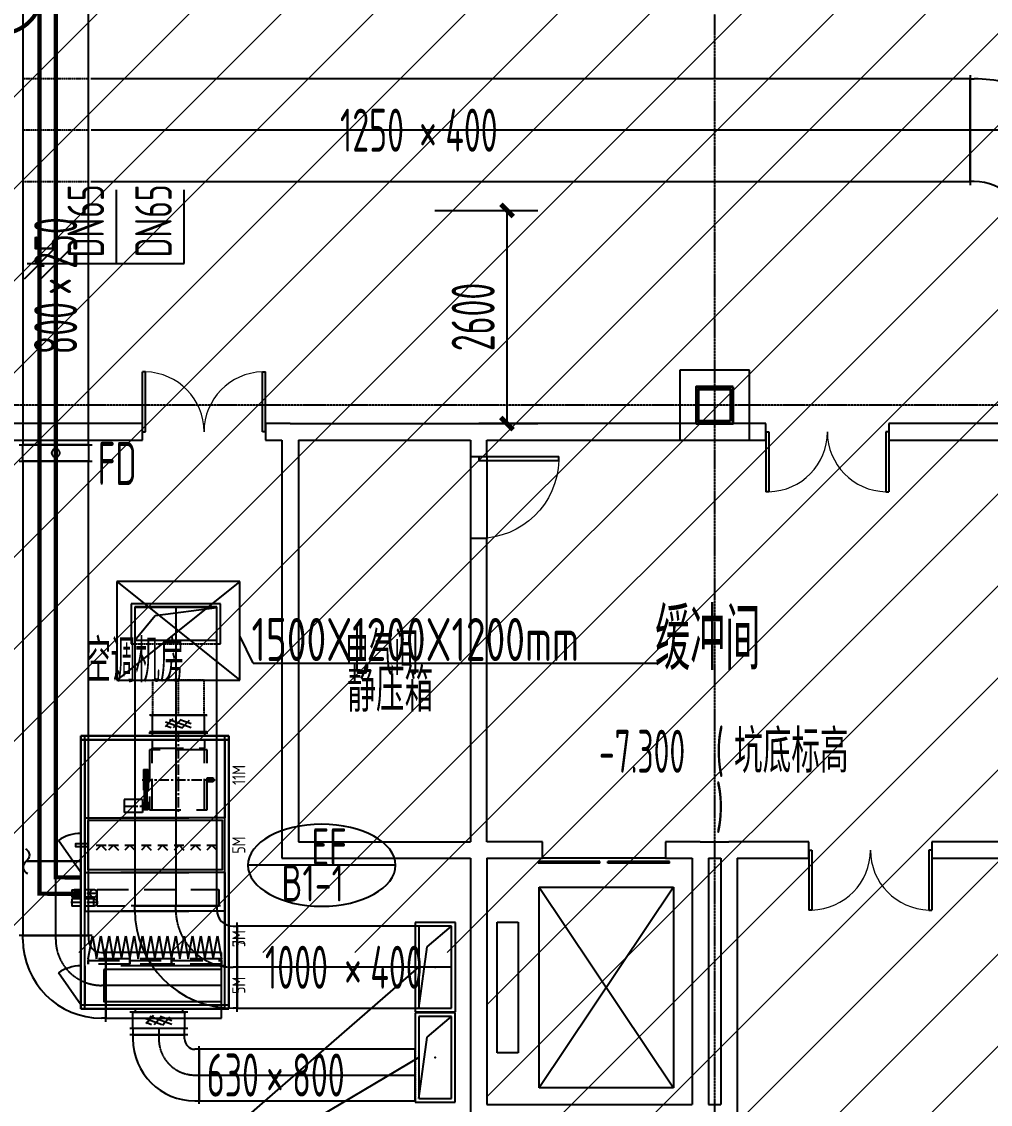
# Model space of a CAD drawing. Extents: x -20827274 to 1300756471, y -549375 to 3431892.
# Drawn here: x 26793 to 38604, y -225035 to -211834 of the extents above; entities that cross this region are included whole.
import ezdxf
from ezdxf.enums import TextEntityAlignment as Align

# ---------------------------------------------------------------- set-up
doc = ezdxf.new("R2010")
doc.units = 0
doc.header["$LTSCALE"] = 10
for name, pattern in [('CENTER', [2, 1.25, -0.25, 0.25, -0.25]), ('CENTER2', [1.125, 0.75, -0.125, 0.125, -0.125]), ('DASH', [0.35, 0.25, -0.1]), ('DASHED', [19.05, 12.7, -6.35]), ('暖附图底图$0$DASH', [0.35, 0.25, -0.1]), ('暖附图底图$0$DOTE', [2.42, 2, -0.2, 0.02, -0.2])]:
    doc.linetypes.add(name, pattern=pattern)
for name, color, linetype in [('1', 2, 'Continuous'), ('1-zs', 3, 'Continuous'), ('1-暖通标注', 4, 'Continuous'), ('1-标注暖通', 4, 'Continuous'), ('CENTER', 7, 'Continuous'), ('centre', 7, 'Continuous'), ('DUCT-回风中心线', 5, 'CENTER2'), ('DUCT-回风标注', 3, 'Continuous'), ('DUCT-回风法兰', 2, 'Continuous'), ('DUCT-回风管', 6, 'Continuous'), ('DUCT-回风管立管', 6, 'Continuous'), ('DUCT-回风管端线', 2, 'Continuous'), ('DUCT-回风阀门', 7, 'Continuous'), ('DUCT-排烟中心线', 5, 'CENTER2'), ('DUCT-排烟标注', 3, 'Continuous'), ('DUCT-排烟法兰', 4, 'Continuous'), ('DUCT-排烟管', 2, 'Continuous'), ('DUCT-排烟管端线', 4, 'Continuous'), ('DUCT-新风中心线', 5, 'CENTER2'), ('DUCT-新风标注', 3, 'Continuous'), ('DUCT-新风法兰', 2, 'Continuous'), ('DUCT-新风管', 3, 'Continuous'), ('DUCT-新风管端线', 2, 'Continuous'), ('DUCT-新风阀门', 7, 'Continuous'), ('DUCT-送风中心线', 5, 'CENTER2'), ('DUCT-送风标注', 3, 'Continuous'), ('DUCT-送风法兰', 2, 'Continuous'), ('DUCT-送风管', 4, 'Continuous'), ('DUCT-送风管立管', 4, 'Continuous'), ('DUCT-送风管端线', 2, 'Continuous'), ('DUCT-送风阀门', 7, 'Continuous'), ('H-DIM-空冷供水', 3, 'Continuous'), ('H-EQ-TH', 7, 'Continuous'), ('H-EQ-静压箱', 7, 'Continuous'), ('H-PIPE-空冷供水', 122, 'Continuous'), ('H-PIPE-空冷凝水', 150, 'CENTER2'), ('H-PIPE-空冷回水', 122, 'DASH'), ('H-TH_DIM', 3, 'Continuous'), ('H-暖通设备', 181, 'Continuous'), ('Hvac-Hide', 8, 'DASH'), ('Object', 7, 'Continuous'), ('暖附图底图$0$0-蓝', 8, 'Continuous'), ('暖附图底图$0$1-标注暖通', 8, 'Continuous'), ('暖附图底图$0$A-COLUMN', 8, 'Continuous'), ('暖附图底图$0$A-EVTR', 8, 'Continuous'), ('暖附图底图$0$A-ROOM_NAME', 8, 'Continuous'), ('暖附图底图$0$A-WALL', 8, 'Continuous'), ('暖附图底图$0$A-WINDOW', 8, 'Continuous'), ('暖附图底图$0$DOOR_FIRE', 8, 'Continuous'), ('暖附图底图$0$DOTE', 8, 'Continuous'), ('暖附图底图$0$PUB_TEXT', 8, 'Continuous'), ('暖附图底图$0$S-柱', 8, 'Continuous'), ('暖附图底图$0$S-柱-填充', 8, 'Continuous'), ('暖附图底图$0$WINDOW', 8, 'Continuous')]:
    doc.layers.add(name, color=color, linetype=linetype)
doc.layers.add('F-非人防区', color=105, linetype='Continuous', lineweight=15)
doc.styles.add('8B2_02', font='tssdeng.shx', dxfattribs={"width": 0.6, "bigfont": 'TSSDCHN.shx'})
doc.styles.add('8B2_02_T3', font='tssdeng.shx', dxfattribs={"width": 0.6, "bigfont": 'TSSDCHN.shx'})
doc.styles.add('_THVAC_PIPEDN', font='tssdeng.shx', dxfattribs={"width": 0.7, "height": 3.5, "bigfont": 'tssdchn.shx'})
doc.styles.get("Standard").update_dxf_attribs({"font": 'TSSDENG.shx', "width": 0.7, "bigfont": 'TSSDCHN.shx'})
doc.styles.add('暖附图底图$0$8B2_02', font='tssdeng.shx', dxfattribs={"width": 0.6, "bigfont": 'TSSDCHN.shx'})
doc.styles.add('暖附图底图$0$Standard', font='TSSDENG.shx', dxfattribs={"width": 0.7, "bigfont": 'TSSDCHN.shx'})
doc.dimstyles.new('_TCH_ARCH&&150', dxfattribs={"dimtxt": 525, "dimasz": 150, "dimexe": 375, "dimexo": 450, "dimgap": 150, "dimtad": 1, "dimdec": 0, "dimrnd": 50, "dimzin": 0, "dimdsep": 46, "dimtxsty": '8B2_02_T3', "dimblk": 'ARCHTICK', "dimcen": 0.09, "dimclrt": 7, "dimazin": 2, "dimtfac": 1, "dimtdec": 0, "dimtix": 1, "dimtmove": 2, "dimatfit": 3, "dimfxl": 0, "dimtolj": 1, "dimtzin": 0, "dimarcsym": 0})

# ---------------------------------------------------------------- blocks, each defined once
blk = doc.blocks.new('SFSG')
at = {"color": 0, "ltscale": 3}
for p, q in [((0, -6585), (389, -6313)), ((1615, -6585), (2004, -6313))]:
    blk.add_line(p, q, dxfattribs=at)
for p, q in [((-48, -6585), (-48, -8391)), ((3278, -6585), (-48, -6585)), ((-48, -6585), (3278, -6585)), ((-48, -8391), (-48, -6585)), ((0, -6585), (0, -8391)), ((0, -6585), (0, -8391)), ((3230, -6585), (3230, -8391)), ((3230, -8391), (3230, -6585)), ((3278, -8391), (3278, -6585)), ((3278, -6585), (3278, -8391)), ((-48, -6633), (3278, -6633)), ((-48, -6633), (3278, -6633)), ((-48, -8343), (3278, -8343)), ((-48, -8343), (3278, -8343)), ((-48, -8391), (3278, -8391)), ((3278, -8391), (-48, -8391))]:
    blk.add_line(p, q)
at = {"color": 0, "linetype": 'DASHED', "ltscale": 3}
for p, q in [((561, -6675), (841, -6726)), ((841, -7132), (561, -7183)), ((561, -7183), (841, -7234)), ((841, -7640), (561, -7691)), ((561, -7691), (841, -7742)), ((841, -8250), (561, -8301))]:
    blk.add_line(p, q, dxfattribs=at)
at = {"linetype": 'DASHED', "ltscale": 3}
for p, q in [((841, -6726), (561, -6777)), ((561, -6777), (841, -6828)), ((841, -6828), (561, -6878)), ((561, -6878), (841, -6929)), ((841, -6929), (561, -6980)), ((561, -6980), (841, -7031)), ((841, -7031), (561, -7082)), ((561, -7082), (841, -7132)), ((841, -7234), (561, -7285)), ((561, -7285), (841, -7336)), ((841, -7336), (561, -7386)), ((561, -7386), (841, -7437)), ((841, -7437), (561, -7488)), ((561, -7488), (841, -7539)), ((841, -7539), (561, -7590)), ((561, -7590), (841, -7640)), ((841, -7742), (561, -7793)), ((561, -7793), (841, -7844)), ((841, -7844), (561, -7894)), ((561, -7894), (841, -7945)), ((841, -7945), (561, -7996)), ((561, -7996), (841, -8047)), ((841, -8047), (561, -8098)), ((561, -8098), (841, -8149)), ((841, -8149), (561, -8199)), ((561, -8199), (841, -8250))]:
    blk.add_line(p, q, dxfattribs=at)
at = {"color": 0, "extrusion": (1.22461e-16, 0, -1)}
for p, q in [((1615, -6633), (1140, -6633)), ((1947, -6773), (1947, -6893)), ((1947, -6923), (1947, -7043)), ((1947, -7123), (1947, -7243)), ((1947, -7323), (1947, -7443)), ((1947, -7523), (1947, -7643)), ((1947, -7723), (1947, -7843)), ((1947, -7923), (1947, -8043)), ((1947, -8123), (1947, -8243))]:
    blk.add_line(p, q, dxfattribs=at)
at = {"linetype": 'DASHED', "ltscale": 3, "extrusion": (1.22461e-16, 0, -1)}
for p, q in [((1947, -6833), (1887, -6893)), ((1947, -6833), (1887, -6773)), ((1947, -6983), (1887, -7043)), ((1947, -6983), (1887, -6923)), ((1947, -7183), (1887, -7123)), ((1947, -7183), (1887, -7243)), ((1947, -7383), (1887, -7443)), ((1947, -7383), (1887, -7323)), ((1947, -7583), (1887, -7523)), ((1947, -7583), (1887, -7643)), ((1947, -7783), (1887, -7723)), ((1947, -7783), (1887, -7843)), ((1947, -7983), (1887, -7923)), ((1947, -7983), (1887, -8043)), ((1947, -8183), (1887, -8123)), ((1947, -8183), (1887, -8243))]:
    blk.add_line(p, q, dxfattribs=at)
at = {"color": 0, "extrusion": (1.22461e-16, 0, -1)}
for points in [[(-1926, -6560), (-1926, -6524), (-1968, -6524), (-1968, -6560)], [(-1968, -6560), (-1968, -6669), (-1926, -6669), (-1926, -6560)]]:
    blk.add_lwpolyline(points, dxfattribs=at)
blk.add_lwpolyline([(-2246, -6669), (-1649, -6669), (-1649, -8311), (-2246, -8311)], close=True, dxfattribs=at)
at = {"layer": 'CENTER', "color": 0, "linetype": 'CENTER', "ltscale": 10, "extrusion": (1.22461e-16, 0, -1)}
for p, q in [((1248, -6585), (1248, -6465)), ((1358, -6585), (1358, -6465)), ((1377, -6495), (1377, -6585)), ((1248, -6785), (1248, -6633)), ((1358, -6785), (1358, -6633))]:
    blk.add_line(p, q, dxfattribs=at)
at = {"layer": 'centre', "color": 0, "linetype": 'CENTER', "ltscale": 10, "extrusion": (1.22461e-16, 0, -1)}
for p, q in [((2424, -7105), (2424, -7416)), ((2743, -7335), (2743, -8223)), ((3330, -7774), (2340, -7774))]:
    blk.add_line(p, q, dxfattribs=at)
at = {"layer": 'Object', "color": 0, "ltscale": 3}
for p, q in [((0, -6585), (475, -6585)), ((1615, -6585), (2090, -6585)), ((475, -8391), (0, -8391)), ((2090, -8391), (1615, -8391))]:
    blk.add_line(p, q, dxfattribs=at)
at = {"layer": 'Object', "color": 0, "extrusion": (1.22461e-16, 0, -1)}
for p, q in [((1293, -6475), (1204, -6475)), ((1204, -6585), (1204, -6475)), ((1293, -6585), (1293, -6475)), ((1403, -6475), (1314, -6475)), ((1314, -6585), (1314, -6475)), ((2280, -6633), (1615, -6633)), ((1293, -6741), (1204, -6741)), ((1615, -8343), (1140, -8343)), ((1615, -8343), (2280, -8343))]:
    blk.add_line(p, q, dxfattribs=at)
at = {"layer": 'Object', "color": 0, "ltscale": 3, "extrusion": (1.22461e-16, 0, -1)}
for p, q in [((1401, -6525), (1353, -6525)), ((1403, -6475), (1403, -6585)), ((3230, -6633), (2280, -6633)), ((-88, -7206), (-88, -7866)), ((-48, -7246), (-88, -7246)), ((2472, -7406), (2376, -7406)), ((3318, -7455), (3278, -7455)), ((3318, -7415), (3318, -8133)), ((-48, -7826), (-88, -7826)), ((3318, -8093), (3278, -8093)), ((3230, -8343), (2280, -8343))]:
    blk.add_line(p, q, dxfattribs=at)
at = {"layer": 'Object', "color": 0}
for p, q in [((475, -6633), (0, -6633)), ((475, -6633), (1140, -6633)), ((475, -6633), (1140, -6633)), ((0, -8343), (475, -8343)), ((1140, -8343), (475, -8343)), ((1140, -8343), (475, -8343))]:
    blk.add_line(p, q, dxfattribs=at)
at = {"layer": 'Object', "color": 0, "linetype": 'DASHED', "ltscale": 10}
for p, q in [((0, -6633), (0, -8343)), ((475, -8343), (475, -6633)), ((475, -8343), (475, -6633)), ((475, -8343), (475, -6633)), ((1140, -6633), (1140, -8343)), ((1140, -6633), (1140, -8343))]:
    blk.add_line(p, q, dxfattribs=at)
at = {"layer": 'Object', "color": 7, "linetype": 'DASHED', "ltscale": 3}
for p, q in [((561, -6675), (541, -6675)), ((541, -6675), (541, -7183)), ((561, -7183), (561, -6675)), ((561, -7183), (541, -7183)), ((541, -7183), (541, -7691)), ((541, -7183), (561, -7183)), ((561, -7691), (561, -7183)), ((561, -7691), (541, -7691)), ((541, -7691), (541, -8301)), ((541, -7691), (561, -7691)), ((561, -8301), (561, -7691)), ((541, -8301), (561, -8301))]:
    blk.add_line(p, q, dxfattribs=at)
at = {"layer": 'Object', "color": 0, "linetype": 'DASHED', "ltscale": 10, "extrusion": (1.22461e-16, 0, -1)}
for p, q in [((1140, -8343), (1140, -6633)), ((1615, -8343), (1615, -6633)), ((1615, -6633), (1615, -8343)), ((2280, -8343), (2280, -6633)), ((2280, -6633), (2280, -8343)), ((3230, -6633), (3230, -8343))]:
    blk.add_line(p, q, dxfattribs=at)
at = {"layer": 'Object', "color": 0, "linetype": 'DASHED', "ltscale": 3, "extrusion": (1.22461e-16, 0, -1)}
for p, q in [((1204, -6741), (1204, -6633)), ((1293, -6741), (1293, -6633)), ((1314, -6741), (1314, -6633)), ((1403, -6741), (1403, -6633)), ((2344, -7338), (2344, -7115)), ((2504, -7115), (2344, -7115)), ((2504, -7338), (2504, -7115)), ((2504, -7338), (2344, -7338)), ((2376, -7406), (2376, -7350)), ((2472, -7350), (2376, -7350)), ((2871, -7357), (2376, -7357)), ((2376, -7370), (2871, -7370)), ((2871, -7382), (2376, -7382)), ((2472, -7350), (2472, -7406)), ((2616, -7406), (2616, -7350)), ((2871, -7350), (2616, -7350)), ((2871, -7350), (2871, -7406)), ((2376, -7395), (2871, -7395)), ((2376, -7455), (3130, -7455)), ((2871, -7406), (2616, -7406)), ((3130, -7455), (3130, -8093)), ((3230, -7455), (3130, -7455)), ((2376, -8093), (3130, -8093)), ((3230, -8093), (3130, -8093))]:
    blk.add_line(p, q, dxfattribs=at)
at = {"layer": 'Object', "color": 0, "ltscale": 3, "extrusion": (1.22461e-16, 0, -1)}
for points in [[(-1401, -6505), (-1353, -6505), (-1353, -6585), (-1401, -6585)], [(-432, -6866), (-42, -6866), (-42, -8301), (-432, -8301)]]:
    blk.add_lwpolyline(points, close=True, dxfattribs=at)
at = {"layer": 'Object', "color": 7, "linetype": 'DASHED', "ltscale": 3}
for points in [[(495, -6675), (541, -6675), (541, -7183), (495, -7183)], [(495, -6675), (541, -6675), (541, -6675), (495, -6675)], [(495, -6675), (541, -6675), (541, -6675), (495, -6675)], [(495, -6675), (541, -6675), (541, -6675), (495, -6675)], [(495, -7183), (541, -7183), (541, -7691), (495, -7691)], [(495, -7691), (541, -7691), (541, -8301), (495, -8301)]]:
    blk.add_lwpolyline(points, close=True, dxfattribs=at)
at = {"layer": 'Object', "color": 0, "linetype": 'DASHED', "ltscale": 3, "extrusion": (1.22461e-16, 0, -1)}
for points in [[(-1405, -8266), (-1202, -8266), (-1202, -6785), (-1405, -6785)], [(-3110, -7423), (-2376, -7423), (-2376, -8125), (-3110, -8125)], [(-2718, -8125), (-2769, -8125), (-2769, -8198), (-2718, -8198)]]:
    blk.add_lwpolyline(points, close=True, dxfattribs=at)
for points in [[(-2411, -7350), (-2411, -7338), (-2437, -7338), (-2437, -7350)], [(-2718, -7406), (-2718, -7423), (-2769, -7423), (-2769, -7406)]]:
    blk.add_lwpolyline(points, dxfattribs=at)
blk.add_circle((-1358, -6741), 44.5, dxfattribs=at)
at = {"layer": 'Object', "color": 5, "ltscale": 5}
for centre in [(0, -6585), (1615, -6585)]:
    blk.add_arc(centre, 475, 0, 35, dxfattribs=at)
at = {"layer": 'Object', "color": 0, "linetype": 'DASHED', "ltscale": 3, "extrusion": (1.22461e-16, 0, -1)}
blk.add_arc((-1248, -6741), 44.5, 180, 0, dxfattribs=at)
at = {"color": 1, "width": 0.8}
for p in [(237, -8591), (807, -8591), (807, -8591)]:
    blk.add_attdef('SEG_L', text='', height=160, dxfattribs=at).set_placement(p, align=Align.CENTER)
at = {"layer": 'Object', "color": 1, "extrusion": (1.22461e-16, 0, -1), "text_generation_flag": 2, "width": 0.8}
blk.add_attdef('SEG_L', text='', height=160, dxfattribs=at).set_placement((-1947, -8591), align=Align.CENTER)
at = {"layer": 'Object', "color": 1, "linetype": 'DASHED', "ltscale": 3, "extrusion": (1.22461e-16, 0, -1), "text_generation_flag": 2, "width": 0.8}
blk.add_attdef('SEG_L', text='', height=160, dxfattribs=at).set_placement((-2802, -8591), align=Align.CENTER)
blk = doc.blocks.new('暖附图底图$0$A$C10817FE3')
at = {"layer": '暖附图底图$0$0-蓝', "color": 9, "linetype": '暖附图底图$0$DASH', "ltscale": 3, "const_width": 50}
blk.add_lwpolyline([(-85682, -49468), (-81304, -49468, 0.414214), (-80804, -48968), (-80804, -46449, 0.414214), (-81304, -45949), (-85682, -45949, 0.414214), (-86182, -46449), (-86182, -48968, 0.414214)], format="xyb", close=True, dxfattribs=at)
blk = doc.blocks.new('暖附图底图$0$A$C7EFF042E')
at = {"layer": '暖附图底图$0$A-COLUMN', "color": 6}
for p, q in [((18675, -35825), (17825, -35825)), ((17825, -35825), (17825, -36675)), ((18675, -36675), (18675, -35825)), ((17825, -36675), (18675, -36675))]:
    blk.add_line(p, q, dxfattribs=at)
at = {"layer": '暖附图底图$0$S-柱', "color": 6, "lineweight": 35}
blk.add_lwpolyline([(18475, -36025), (18025, -36025), (18025, -36475), (18475, -36475)], close=True, dxfattribs=at)
blk.add_lwpolyline([(18475, -36025), (18025, -36025), (18025, -36475), (18475, -36475)], close=True, dxfattribs=at)
at = {"layer": '暖附图底图$0$S-柱-填充', "color": 6, "lineweight": 35}
blk.add_lwpolyline([(18445, -36445), (18055, -36445), (18055, -36055), (18445, -36055)], close=True, dxfattribs=at)
blk = doc.blocks.new('暖附图底图$0$$DorLib2D$00000001')
for p, q in [((0.45, 0.975), (0.5, 0.975)), ((0.45, 0), (0.45, 0.975)), ((0.5, 0), (0.5, 0.975)), ((0.5, 0), (0.45, 0))]:
    blk.add_line(p, q)
at = {"lineweight": 13}
blk.add_arc((0.475, 0), 0.975, 91.4693, 180, dxfattribs=at)
blk = doc.blocks.new('暖附图底图$0$$DORLIB2D$00000127')
at = {"color": 0}
for points in [[(-0.5333, 0.7949), (-0.5333, 0.6904)], [(-0.0333, 0.7949), (-0.5333, 0.7949)], [(-0.0333, 0.7949), (-0.0333, 0.6904)], [(0.5333, 0.7949), (0.0333, 0.7949)], [(0.0333, 0.7949), (0.0333, 0.6904)], [(0.5333, 0.7949), (0.5333, 0.6904)], [(-0.0333, 0.6904), (-0.5333, 0.6904)], [(0.5333, 0.6904), (0.0333, 0.6904)], [(0.5, 0.5), (-0.5, 0.5)]]:
    blk.add_lwpolyline(points, dxfattribs=at)
blk = doc.blocks.new('暖附图底图$0$$DorLib2D$00000002')
for p, q in [((-0.5, 0), (-0.5, 0.4875)), ((-0.475, 0.4875), (-0.5, 0.4875)), ((-0.475, 0), (-0.475, 0.4875)), ((0.475, 0), (0.475, 0.4875)), ((0.475, 0.4875), (0.5, 0.4875)), ((0.5, 0), (0.5, 0.4875)), ((-0.5, 0), (-0.475, 0)), ((0.5, 0), (0.475, 0))]:
    blk.add_line(p, q)
at = {"lineweight": 13}
for centre, start, end in [((-0.4875, 0), 0, 88.53072), ((0.4875, 0), 91.46928, 180)]:
    blk.add_arc(centre, 0.4875, start, end, dxfattribs=at)
blk = doc.blocks.new('暖附图底图$0$AFSFCS')
at = {"layer": '暖附图底图$0$A-EVTR'}
for p, q in [((33101.4, -222385.4), (34741.4, -222385.4)), ((33101.4, -224835.4), (33101.4, -222385.4)), ((33101.4, -222385.4), (34741.4, -224835.4)), ((34741.4, -222385.4), (33101.4, -224835.4)), ((34741.4, -222385.4), (34741.4, -224835.4)), ((32591.4, -222815.4), (32846.4, -222815.4)), ((32591.4, -224405.4), (32591.4, -222815.4)), ((32846.4, -222815.4), (32846.4, -224405.4)), ((32846.4, -224405.4), (32591.4, -224405.4)), ((34741.4, -224835.4), (33101.4, -224835.4))]:
    blk.add_line(p, q, dxfattribs=at)
at = {"layer": '暖附图底图$0$A-WALL'}
for p, q in [((28266.4, -216735.4), (26341.4, -216735.4)), ((28266.4, -216935.4), (28266.4, -216735.4)), ((30066.4, -216735.4), (29766.4, -216735.4)), ((29766.4, -216735.4), (29766.4, -216935.4)), ((30066.4, -216735.4), (32366.4, -216735.4)), ((35866.4, -216735.4), (32366.4, -216735.4)), ((35866.4, -216935.4), (35866.4, -216735.4)), ((38816.4, -216735.4), (37366.4, -216735.4)), ((37366.4, -216735.4), (37366.4, -216935.4)), ((26441.4, -216935.4), (28266.4, -216935.4)), ((29766.4, -216935.4), (29966.4, -216935.4)), ((29966.4, -216935.4), (29966.4, -222035.4)), ((30166.4, -216935.4), (30166.4, -221835.4)), ((30166.4, -216935.4), (32266.4, -216935.4)), ((32266.4, -216935.4), (32266.4, -217135.4)), ((32466.4, -217135.4), (32466.4, -216935.4)), ((32466.4, -216935.4), (35866.4, -216935.4)), ((37366.4, -216935.4), (38716.4, -216935.4)), ((32266.4, -217135.4), (32466.4, -217135.4)), ((32466.4, -218135.4), (32266.4, -218135.4)), ((32266.4, -218135.4), (32266.4, -221835.4)), ((32466.4, -221835.4), (32466.4, -218135.4)), ((30166.4, -221835.4), (32266.4, -221835.4)), ((33141.4, -221835.4), (32466.4, -221835.4)), ((33141.4, -222035.4), (33141.4, -221835.4)), ((35066.4, -221835.4), (34641.4, -221835.4)), ((34641.4, -221835.4), (34641.4, -222035.4)), ((35066.4, -221835.4), (35416.4, -221835.4)), ((36391.4, -221835.4), (35416.4, -221835.4)), ((36391.4, -222035.4), (36391.4, -221835.4)), ((38716.4, -221835.4), (37891.4, -221835.4)), ((37891.4, -221835.4), (37891.4, -222035.4)), ((29966.4, -222035.4), (32266.4, -222035.4)), ((32266.4, -222035.4), (32266.4, -225135.4)), ((32466.4, -222035.4), (32466.4, -225035.4)), ((32466.4, -222035.4), (33141.4, -222035.4)), ((34641.4, -222035.4), (34966.4, -222035.4)), ((34966.4, -222035.4), (34966.4, -225035.4)), ((35166.4, -222035.4), (35166.4, -225035.4)), ((35166.4, -222035.4), (35316.4, -222035.4)), ((35316.4, -222035.4), (35316.4, -225035.4)), ((35516.4, -222035.4), (35516.4, -225135.4)), ((35516.4, -222035.4), (36391.4, -222035.4)), ((37891.4, -222035.4), (38716.4, -222035.4)), ((32466.4, -225035.4), (34966.4, -225035.4)), ((35166.4, -225035.4), (35316.4, -225035.4))]:
    blk.add_line(p, q, dxfattribs=at)
at = {"layer": '暖附图底图$0$DOTE', "color": 16, "linetype": '暖附图底图$0$DOTE', "ltscale": 1.5}
for p, q in [((35241.4, -155629.3), (35241.4, -385768.2)), ((145070.3, -216510.4), (4332, -216510.4))]:
    blk.add_line(p, q, dxfattribs=at)
at = {"layer": '暖附图底图$0$WINDOW'}
for p, q in [((32266.4, -217135.4), (32266.4, -218135.4)), ((32466.4, -217135.4), (32466.4, -218135.4))]:
    blk.add_line(p, q, dxfattribs=at)
for name, p in [('暖附图底图$0$A$C10817FE3', (107841.4, -162510.4)), ('暖附图底图$0$A$C7EFF042E', (16991.4, -180260.4))]:
    blk.add_blockref(name, p)
at = {"layer": '暖附图底图$0$A-WINDOW', "zscale": 200}
for name, p, xscale, yscale in [('暖附图底图$0$$DORLIB2D$00000127', (33891.4, -221935.4), 1500, -200), ('暖附图底图$0$$DorLib2D$00000002', (37141.4, -221935.4), -1500, -1500)]:
    blk.add_blockref(name, p, dxfattribs=dict(at, xscale=xscale, yscale=yscale))
at = {"layer": '暖附图底图$0$DOOR_FIRE', "zscale": 200}
for p, xscale, yscale, rotation in [((29016.4, -216835.4), 1500, 1500, 359.9999999999901), ((36616.4, -216835.4), -1500, -1500, 359.9999999999891)]:
    blk.add_blockref('暖附图底图$0$$DorLib2D$00000002', p, dxfattribs=dict(at, xscale=xscale, yscale=yscale, rotation=rotation))
at = {"layer": '暖附图底图$0$WINDOW', "xscale": -1000, "yscale": 1000, "zscale": 200, "rotation": 270}
blk.add_blockref('暖附图底图$0$$DorLib2D$00000001', (32366.4, -217635.4), dxfattribs=at)
at = {"layer": '暖附图底图$0$A-ROOM_NAME', "style": '暖附图底图$0$8B2_02', "width": 0.6}
for s, height, p in [('缓冲间', 750, (34516.5, -219737.6)), ('电气间', 525, (30733.7, -219799.5)), ('空调机房', 525, (27579.1, -219890.5))]:
    blk.add_text(s, height=height, dxfattribs=at).set_placement(p)
at = {"layer": '暖附图底图$0$PUB_TEXT', "style": '暖附图底图$0$Standard'}
for s, width, p in [('(', 0.56, (35252.7, -220993)), ('坑底标高', 0.7, (35478.8, -220993)), ('-7.300', 0.56, (33831.6, -220993)), (')', 0.56, (35252.7, -221675.5))]:
    blk.add_text(s, height=525, dxfattribs=dict(at, width=width)).set_placement(p)
blk = doc.blocks.new('暖附图底图')
at = {"layer": '暖附图底图$0$1-标注暖通', "linetype": '暖附图底图$0$DASH'}
blk.add_blockref('暖附图底图$0$AFSFCS', (500000, 0), dxfattribs=at)
blk = doc.blocks.new('_ArchTick')
at = {"color": 0, "linetype": 'ByBlock', "const_width": 0.4}
blk.add_lwpolyline([(-0.5, -0.5), (0.5, 0.5)], dxfattribs=at)
blk = doc.blocks.new('*D1216')
at = {"layer": 'Defpoints', "color": 0, "transparency": 16777216}
for p in [(31380, -214135), (32711, -214135), (31380, -216735)]:
    blk.add_point(p, dxfattribs=at)
at = {"layer": 'H-TH_DIM', "color": 0, "lineweight": -2, "transparency": 16777216}
for p, q in [((31830, -214135), (33086, -214135)), ((32711, -216735), (32711, -214135)), ((31830, -216735), (33086, -216735))]:
    blk.add_line(p, q, dxfattribs=at)
at = {"layer": 'H-TH_DIM', "color": 0, "lineweight": -2, "transparency": 16777216, "xscale": 150, "yscale": 150, "zscale": 150}
for p, rotation in [((32711, -214135), 90), ((32711, -216735), 270)]:
    blk.add_blockref('_ArchTick', p, dxfattribs=dict(at, rotation=rotation))
at = {"layer": 'H-TH_DIM', "color": 7, "transparency": 16777216, "insert": (32298, -215435), "char_height": 525, "attachment_point": 5, "rotation": 90, "style": '8B2_02_T3'}
blk.add_mtext('\\A1;2600', dxfattribs=at)
blk = doc.blocks.new('$ThvacSys$00000040')
at = {"elevation": 0}
blk.add_lwpolyline([(6.9, -100.6, -0.575183), (0.2, 0, 0.604745), (-10.9, 100.6, 16.924828)], format="xyb", dxfattribs=at)

msp = doc.modelspace()

# ---------------------------------------------------------------- hatches: boundary and pattern name
at = {"layer": 'F-非人防区'}
h = msp.add_hatch(dxfattribs=at)
h.set_pattern_fill('ANSI31', color=8, scale=500)
h.set_pattern_definition([(45, (-67108.6, 126739.6), (-561.266, 561.266), [])])
edge = h.paths.add_edge_path()
edge.add_line((26041.4, -160910.4), (26041.4, -174910.4))
edge.add_line((26041.4, -174910.4), (44466.4, -174910.4))
edge.add_line((44466.4, -174910.4), (44466.4, -230535.4))
edge.add_line((44466.4, -230535.4), (29591.4, -230535.4))
edge.add_line((29591.4, -230535.4), (29591.4, -228585.4))
edge.add_line((29591.4, -228585.4), (32466.4, -228585.4))
edge.add_line((32466.4, -228585.4), (32466.4, -223185.4))
edge.add_line((32466.4, -223185.4), (6116.4, -223185.4))
edge.add_line((6116.4, -223185.4), (6116.4, -236210.4))
edge.add_line((6116.4, -236210.4), (5916.4, -236210.4))
edge.add_line((5916.4, -236210.4), (5921.1, -289912.2))
edge.add_line((5921.1, -289912.2), (35191.4, -289912.2))
edge.add_line((35191.4, -289912.2), (35191.4, -296310.4))
edge.add_line((35191.4, -296310.4), (35041.4, -296310.4))
edge.add_line((35041.4, -296310.4), (35041.4, -296910.4))
edge.add_line((35041.4, -296910.4), (35641.4, -296910.4))
edge.add_line((35641.4, -296910.4), (44736.4, -305099.6))
edge.add_line((44736.4, -305099.6), (22456.5, -329844))
edge.add_line((22456.5, -329844), (22456.5, -340006.4))
edge.add_line((22456.5, -340006.4), (-13248.1, -379660.4))
edge.add_line((-13248.1, -379660.4), (-90108.6, -379660.4))
edge.add_line((-90108.6, -379660.4), (-90108.6, -373660.4))
edge.add_line((-90108.6, -373660.4), (-91358.6, -373660.4))
edge.add_arc((-91358.6, -361660.4), 12000, 180, 270, ccw=False)
edge.add_line((-103358.6, -361660.4), (-103358.6, -333450.4))
edge.add_line((-103358.6, -333450.4), (-95358.6, -333436.6))
edge.add_line((-95358.6, -333436.6), (-95358.6, -160610.4))
edge.add_line((-95358.6, -160610.4), (-86333.4, -160610.4))
edge.add_line((-86333.4, -160610.4), (-86333.6, -149790))
edge.add_line((-86333.6, -149790), (-73433.4, -149790))
edge.add_line((-73433.4, -149790), (-73433.4, -160610.4))
edge.add_line((-73433.4, -160610.4), (26041.4, -160910.4))
at = {"layer": 'H-PIPE-空冷供水', "linetype": 'Continuous'}
for points in [[(27011.2, -222466.4), (26985, -222466.4), (26985, -222492.5)], [(27011.2, -222466.4), (27011.1, -222492.6), (26985, -222492.5)]]:
    msp.add_hatch(color=256, dxfattribs=at).paths.add_polyline_path(points)
at = {"layer": 'H-PIPE-空冷回水', "linetype": 'DASH'}
for points in [[(27211.2, -222267.2), (27185, -222267.2), (27185, -222293.3)], [(27211.2, -222267.2), (27211.1, -222293.5), (27185, -222293.3)]]:
    msp.add_hatch(color=256, dxfattribs=at).paths.add_polyline_path(points)

# ---------------------------------------------------------------- linework, layer by layer
at = {"layer": '1-暖通标注', "color": 1}
for p, q in [((29617.5, -219657.5), (29453.3, -219324.5)), ((27658.2, -226821.8), (31635.8, -223364.2, 5000)), ((31635.2, -224464.3, 6000), (27658.2, -226821.8))]:
    msp.add_line(p, q, dxfattribs=at)
at = {"layer": '1-暖通标注'}
msp.add_line((29617.5, -219657.5), (34535.6, -219657.5), dxfattribs=at)
at = {"layer": 'DUCT-回风中心线'}
for p, q in [((28465.3, -224110.3), (28465.3, -224187.2)), ((28465.3, -224187.4), (28465.3, -224237.4)), ((28906.3, -224678.4), (28956.3, -224678.4)), ((28956.5, -224678.4), (31590.2, -224678.4))]:
    msp.add_line(p, q, dxfattribs=at)
msp.add_arc((28906.3, -224237.4), 441, 180, 270, dxfattribs=at)
at = {"layer": 'DUCT-回风法兰'}
for p, q in [((28817.8, -223910), (28112.8, -223910)), ((31590.2, -223919.3), (31590.2, -224363.4)), ((32080.2, -223919.3), (31590.2, -223919.3)), ((32080.2, -225009.3), (32080.2, -223919.3)), ((28817.8, -224110.2), (28112.8, -224110.2)), ((28817.8, -224187.3), (28112.8, -224187.3)), ((28956.4, -225030.9), (28956.4, -224325.9)), ((31590.2, -224993.4), (31590.2, -225009.3)), ((31590.2, -225009.3), (32080.2, -225009.3))]:
    msp.add_line(p, q, dxfattribs=at)
at = {"layer": 'DUCT-回风法兰', "color": 18, "true_color": 0x000000}
for p in [(28465.3, -223909.9, 4000), (28465.3, -223910.1, 4000), (28465.3, -224110.1, 4000), (28465.3, -224110.3, 4000), (28465.3, -224187.2, 4000), (28465.3, -224187.4, 4000), (31835.2, -224464.3, -0.1), (31835.2, -224464.3, 0.1), (28956.3, -224678.4, 4000), (28956.5, -224678.4, 4000)]:
    msp.add_point(p, dxfattribs=at)
at = {"layer": 'DUCT-回风管'}
for p, q in [((28150.3, -224110.1), (28150.3, -223910.1)), ((28780.3, -223910.1), (28780.3, -224110.1)), ((28150.3, -224110.3), (28150.3, -224187.2)), ((28780.3, -224110.3), (28150.3, -224110.3)), ((28780.3, -224187.2), (28780.3, -224110.3)), ((28150.3, -224187.2), (28780.3, -224187.2)), ((28150.3, -224187.4), (28150.3, -224237.4)), ((28780.3, -224237.4), (28780.3, -224187.4)), ((28956.3, -224363.4), (28906.3, -224363.4)), ((31590.2, -224363.4), (28956.5, -224363.4)), ((28956.5, -224363.4), (28956.5, -224993.4)), ((31590.2, -224993.4), (31590.2, -224363.4)), ((28906.3, -224993.4), (28956.3, -224993.4)), ((28956.5, -224993.4), (31590.2, -224993.4))]:
    msp.add_line(p, q, dxfattribs=at)
for radius in [756, 126]:
    msp.add_arc((28906.3, -224237.4), radius, 180, 270, dxfattribs=at)
at = {"layer": 'DUCT-回风管', "color": 18, "true_color": 0x000000}
for p in [(28465.3, -224187.4, 4000), (28956.3, -224678.4, 4000)]:
    msp.add_point(p, dxfattribs=at)
at = {"layer": 'DUCT-回风管立管'}
for p, q in [((32035.2, -223964.3), (31635.2, -223964.3)), ((31635.2, -223964.3), (31635.2, -224964.3)), ((32035.2, -224964.3), (32035.2, -223964.3)), ((31635.2, -224964.3), (32035.2, -224964.3))]:
    msp.add_line(p, q, dxfattribs=at)
at = {"layer": 'DUCT-回风管端线'}
for p, q in [((28780.3, -223910.1), (28150.3, -223910.1)), ((31735.2, -224214.3), (32035.2, -223964.3)), ((28780.3, -224110.1), (28150.3, -224110.1)), ((28150.3, -224187.4), (28780.3, -224187.4)), ((31635.2, -224964.3), (31735.2, -224214.3)), ((28956.3, -224993.4), (28956.3, -224363.4))]:
    msp.add_line(p, q, dxfattribs=at)
at = {"layer": 'DUCT-回风阀门'}
for p, q in [((28307.8, -223988.8), (28502.5, -224060.1)), ((28310.3, -224048.5), (28401.3, -223948.5)), ((28355.7, -223960.1), (28622.8, -224058)), ((28406.8, -224060.1), (28497.8, -223960.1)), ((28481.7, -223960.1), (28622.8, -224011.9)), ((28508.8, -224068.3), (28599.7, -223968.3)), ((28307.8, -224034.9), (28376.5, -224060.1))]:
    msp.add_line(p, q, dxfattribs=at)
at = {"layer": 'DUCT-排烟中心线'}
for p, q in [((38356.4, -213157.8), (27638.3, -213157.8)), ((39656.6, -213157.8), (38356.6, -213157.8))]:
    msp.add_line(p, q, dxfattribs=at)
at = {"layer": 'DUCT-排烟法兰'}
msp.add_line((38356.5, -212487.8), (38356.5, -213827.8), dxfattribs=at)
at = {"layer": 'DUCT-排烟法兰', "color": 18, "true_color": 0x000000}
for p in [(38356.4, -213157.8, 500), (38356.6, -213157.8, 500)]:
    msp.add_point(p, dxfattribs=at)
at = {"layer": 'DUCT-排烟管'}
for p, q in [((38356.4, -212532.8), (27638.3, -212532.8)), ((38356.4, -213782.8), (38356.4, -212532.8)), ((38356.6, -212532.8), (38406.6, -212532.8)), ((27638.3, -213782.8), (38356.4, -213782.8)), ((38406.6, -213782.8), (38356.6, -213782.8))]:
    msp.add_line(p, q, dxfattribs=at)
for radius, start in [(1875, 66.48708), (625, 0)]:
    msp.add_arc((38406.6, -214407.8), radius, start, 90, dxfattribs=at)
at = {"layer": 'DUCT-排烟管', "color": 18, "true_color": 0x000000}
msp.add_point((38356.6, -213157.8, 500), dxfattribs=at)
at = {"layer": 'DUCT-排烟管端线'}
msp.add_line((38356.6, -213782.8), (38356.6, -212532.8), dxfattribs=at)
at = {"layer": 'DUCT-新风中心线'}
for p, q in [((27208.3, -216992.8), (27208.3, -201453.9)), ((27208.3, -222974.7), (27208.3, -217193.2)), ((27208.3, -223024.9), (27208.3, -222974.9)), ((27818.3, -223584.9), (27768.3, -223584.9)), ((29230.3, -223584.9), (27818.5, -223584.9))]:
    msp.add_line(p, q, dxfattribs=at)
msp.add_arc((27768.3, -223024.9), 560, 180, 270, dxfattribs=at)
at = {"layer": 'DUCT-新风法兰'}
for p, q in [((26763.3, -216992.9), (27653.3, -216992.9)), ((26763.3, -217193.1), (27653.3, -217193.1)), ((27653.3, -222974.8), (26763.3, -222974.8)), ((27818.4, -224029.9), (27818.4, -223139.9))]:
    msp.add_line(p, q, dxfattribs=at)
at = {"layer": 'DUCT-新风法兰', "color": 18, "true_color": 0x000000}
for p in [(27208.3, -216992.8, 5000), (27208.3, -216993, 5000), (27208.3, -217193, 5000), (27208.3, -217193.2, 5000), (27208.3, -222974.7, 5000), (27208.3, -222974.9, 5000), (27818.3, -223584.9, 5000), (27818.5, -223584.9, 5000)]:
    msp.add_point(p, dxfattribs=at)
at = {"layer": 'DUCT-新风管'}
for p, q in [((26808.3, -201453.9), (26808.3, -216992.8)), ((27608.3, -216992.8), (27608.3, -201453.9)), ((26808.3, -216992.8), (27608.3, -216992.8)), ((26808.3, -217193), (26808.3, -216993)), ((27608.3, -216993), (27608.3, -217193)), ((27608.3, -217193.2), (26808.3, -217193.2)), ((26808.3, -217193.2), (26808.3, -222974.7)), ((27608.3, -222974.7), (27608.3, -217193.2)), ((26808.3, -222974.7), (27608.3, -222974.7)), ((26808.3, -223024.9), (26808.3, -222974.9)), ((27608.3, -222974.9), (27608.3, -223024.9)), ((27768.3, -223184.9), (27818.3, -223184.9)), ((29230.3, -223184.9), (27818.5, -223184.9)), ((27818.5, -223184.9), (27818.5, -223984.9)), ((29230.3, -223984.9), (29230.3, -223184.9)), ((27818.3, -223984.9), (27768.3, -223984.9)), ((27818.5, -223984.9), (29230.3, -223984.9))]:
    msp.add_line(p, q, dxfattribs=at)
for radius in [960, 160]:
    msp.add_arc((27768.3, -223024.9), radius, 180, 270, dxfattribs=at)
at = {"layer": 'DUCT-新风管', "color": 18, "true_color": 0x000000}
for p in [(27208.3, -222974.9, 5000), (27818.3, -223584.9, 5000)]:
    msp.add_point(p, dxfattribs=at)
at = {"layer": 'DUCT-新风管端线'}
for p, q in [((27608.3, -216993), (26808.3, -216993)), ((27608.3, -217193), (26808.3, -217193)), ((26808.3, -222974.9), (27608.3, -222974.9)), ((27818.3, -223984.9), (27818.3, -223184.9))]:
    msp.add_line(p, q, dxfattribs=at)
at = {"layer": 'DUCT-新风阀门'}
for p, q in [((27208.3, -217005.5), (27208.3, -217180.5)), ((27159.2, -217083.6), (27158.4, -217089.9)), ((27158.4, -217089.9), (27158.4, -217096.1)), ((27158.4, -217096.1), (27159.2, -217102.4)), ((27160.8, -217077.6), (27159.2, -217083.6)), ((27159.2, -217102.4), (27160.8, -217108.5)), ((27163.1, -217071.7), (27160.8, -217077.6)), ((27160.8, -217108.5), (27163.1, -217114.3)), ((27166.1, -217066.2), (27163.1, -217071.7)), ((27163.1, -217114.3), (27166.1, -217119.8)), ((27169.8, -217061.1), (27166.1, -217066.2)), ((27166.1, -217119.8), (27169.8, -217124.9)), ((27174.1, -217056.6), (27169.8, -217061.1)), ((27169.8, -217124.9), (27174.1, -217129.5)), ((27178.9, -217052.6), (27174.1, -217056.6)), ((27174.1, -217129.5), (27178.9, -217133.5)), ((27184.2, -217049.2), (27178.9, -217052.6)), ((27178.9, -217133.5), (27184.2, -217136.8)), ((27189.9, -217046.5), (27184.2, -217049.2)), ((27184.2, -217136.8), (27189.9, -217139.5)), ((27195.9, -217044.6), (27189.9, -217046.5)), ((27189.9, -217139.5), (27195.9, -217141.4)), ((27202.1, -217043.4), (27195.9, -217044.6)), ((27195.9, -217141.4), (27202.1, -217142.6)), ((27208.3, -217043), (27202.1, -217043.4)), ((27202.1, -217142.6), (27208.3, -217143)), ((27214.6, -217043.4), (27208.3, -217043)), ((27208.3, -217143), (27214.6, -217142.6)), ((27220.8, -217044.6), (27214.6, -217043.4)), ((27214.6, -217142.6), (27220.8, -217141.4)), ((27226.7, -217046.5), (27220.8, -217044.6)), ((27220.8, -217141.4), (27226.7, -217139.5)), ((27232.4, -217049.2), (27226.7, -217046.5)), ((27226.7, -217139.5), (27232.4, -217136.8)), ((27237.7, -217052.6), (27232.4, -217049.2)), ((27232.4, -217136.8), (27237.7, -217133.5)), ((27242.6, -217056.6), (27237.7, -217052.6)), ((27237.7, -217133.5), (27242.6, -217129.5)), ((27246.9, -217061.1), (27242.6, -217056.6)), ((27242.6, -217129.5), (27246.9, -217124.9)), ((27250.6, -217066.2), (27246.9, -217061.1)), ((27246.9, -217124.9), (27250.6, -217119.8)), ((27253.6, -217071.7), (27250.6, -217066.2)), ((27250.6, -217119.8), (27253.6, -217114.3)), ((27255.9, -217077.6), (27253.6, -217071.7)), ((27253.6, -217114.3), (27255.9, -217108.5)), ((27257.4, -217083.6), (27255.9, -217077.6)), ((27255.9, -217108.5), (27257.4, -217102.4)), ((27258.2, -217089.9), (27257.4, -217083.6)), ((27257.4, -217102.4), (27258.2, -217096.1)), ((27258.2, -217096.1), (27258.2, -217089.9))]:
    msp.add_line(p, q, dxfattribs=at)
at = {"layer": 'DUCT-送风中心线'}
for p, q in [((28672.2, -218970.2), (28672.2, -222614)), ((28672.2, -222664.2), (28672.2, -222614.2)), ((29422.2, -223364.2), (29372.2, -223364.2)), ((32035.8, -223364.2), (29422.4, -223364.2))]:
    msp.add_line(p, q, dxfattribs=at)
msp.add_arc((29372.2, -222664.2), 700, 180, 270, dxfattribs=at)
at = {"layer": 'DUCT-送风法兰'}
for p, q in [((28127.2, -218931.7), (28127.2, -219421.7)), ((29217.2, -218931.7), (28127.2, -218931.7)), ((29217.2, -219421.7), (29217.2, -218931.7)), ((28127.2, -219421.7), (28172.2, -219421.7)), ((29172.2, -219421.7), (29217.2, -219421.7)), ((29217.2, -222614.1), (28127.2, -222614.1)), ((29422.3, -223909.2), (29422.3, -222819.2)), ((31590.8, -222819.2), (31590.8, -223909.2)), ((32080.8, -222819.2), (31590.8, -222819.2)), ((32080.8, -223909.2), (32080.8, -222819.2)), ((31590.8, -223909.2), (32080.8, -223909.2))]:
    msp.add_line(p, q, dxfattribs=at)
at = {"layer": 'DUCT-送风法兰', "color": 18, "true_color": 0x000000}
for p in [(28672.2, -219176.7, -0.1), (28672.2, -219176.7, 0.1), (28703.3, -220291.5, 4000), (28703.3, -220291.7, 4000), (28703.3, -220491.7, 4000), (28703.3, -220491.9, 4000), (28672.2, -222614, 5000), (28672.2, -222614.2, 5000), (29422.2, -223364.2, 5000), (29422.4, -223364.2, 5000), (31835.8, -223364.2, -0.1), (31835.8, -223364.2, 0.1)]:
    msp.add_point(p, dxfattribs=at)
at = {"layer": 'DUCT-送风管'}
for p, q in [((28172.2, -218970.2), (28172.2, -222614)), ((29172.2, -218970.2), (28172.2, -218970.2)), ((29172.2, -222614), (29172.2, -218970.2)), ((28388.3, -220491.7), (28388.3, -220291.7)), ((29018.3, -220291.7), (29018.3, -220491.7)), ((28172.2, -222614), (29172.2, -222614)), ((28172.2, -222664.2), (28172.2, -222614.2)), ((29172.2, -222614.2), (29172.2, -222664.2)), ((29372.2, -222864.2), (29422.2, -222864.2)), ((32035.8, -222864.2), (29422.4, -222864.2)), ((29422.4, -222864.2), (29422.4, -223864.2)), ((32035.8, -223864.2), (32035.8, -222864.2)), ((29422.2, -223864.2), (29372.2, -223864.2)), ((29422.4, -223864.2), (32035.8, -223864.2))]:
    msp.add_line(p, q, dxfattribs=at)
for radius in [1200, 200]:
    msp.add_arc((29372.2, -222664.2), radius, 180, 270, dxfattribs=at)
at = {"layer": 'DUCT-送风管', "color": 18, "true_color": 0x000000}
for p in [(28672.2, -222614.2, 5000), (29422.2, -223364.2, 5000)]:
    msp.add_point(p, dxfattribs=at)
at = {"layer": 'DUCT-送风管立管'}
for p, q in [((29172.2, -218976.7), (28172.2, -218976.7)), ((28172.2, -218976.7), (28172.2, -219376.7)), ((29172.2, -219376.7), (29172.2, -218976.7)), ((28172.2, -219376.7), (29172.2, -219376.7)), ((32035.8, -222864.2), (31635.8, -222864.2)), ((31635.8, -222864.2), (31635.8, -223864.2)), ((32035.8, -223864.2), (32035.8, -222864.2)), ((31635.8, -223864.2), (32035.8, -223864.2))]:
    msp.add_line(p, q, dxfattribs=at)
at = {"layer": 'DUCT-送风管端线'}
for p, q in [((28422.2, -219076.7), (29172.2, -218976.7)), ((28172.2, -219376.7), (28422.2, -219076.7)), ((29018.3, -220291.7), (28388.3, -220291.7)), ((29018.3, -220491.7), (28388.3, -220491.7)), ((28172.2, -222614.2), (29172.2, -222614.2)), ((29422.2, -223864.2), (29422.2, -222864.2)), ((31735.8, -223114.2), (32035.8, -222864.2)), ((31635.8, -223864.2), (31735.8, -223114.2))]:
    msp.add_line(p, q, dxfattribs=at)
at = {"layer": 'DUCT-送风阀门'}
for p, q in [((28545.8, -220370.4), (28740.5, -220441.7)), ((28545.8, -220416.5), (28614.5, -220441.7)), ((28548.3, -220430.1), (28639.3, -220330.1)), ((28593.7, -220341.7), (28860.8, -220439.6)), ((28644.8, -220441.7), (28735.8, -220341.7)), ((28719.7, -220341.7), (28860.8, -220393.5)), ((28746.8, -220449.9), (28837.7, -220349.9))]:
    msp.add_line(p, q, dxfattribs=at)
at = {"layer": 'H-DIM-空冷供水'}
for p, q in [((27948.4, -214783.4), (27948.4, -213883.4)), ((28773.4, -214783.4), (28773.4, -213883.4)), ((26825.6, -214969), (27196.9, -214597.8)), ((27025.6, -214969), (27396.9, -214597.8)), ((26861.2, -214783.4), (27948.4, -214783.4)), ((27948.4, -214783.4), (28773.4, -214783.4))]:
    msp.add_line(p, q, dxfattribs=at)
at = {"layer": 'H-EQ-静压箱'}
for p, q in [((27953.3, -218661.7), (27953.3, -219861.7)), ((27953.3, -218661.7), (29453.3, -219861.7)), ((29453.3, -218661.7), (27953.3, -219861.7)), ((29453.3, -218661.7), (27953.3, -218661.7)), ((27953.3, -218661.7), (27953.3, -219861.7)), ((27953.3, -218661.7), (29453.3, -219861.7)), ((29453.3, -218661.7), (27953.3, -219861.7)), ((29453.3, -218661.7), (27953.3, -218661.7)), ((29453.3, -219861.7), (29453.3, -218661.7)), ((29453.3, -219861.7), (29453.3, -218661.7)), ((27953.3, -219861.7), (29453.3, -219861.7)), ((27953.3, -219861.7), (29453.3, -219861.7))]:
    msp.add_line(p, q, dxfattribs=at)
at = {"layer": 'H-PIPE-空冷供水', "linetype": 'Continuous', "ltscale": 1.5, "const_width": 52.5}
for points in [[(27011.2, -222466.4), (27011.2, -205620.4)], [(27011.2, -222466.4), (27514.3, -222468.4)]]:
    msp.add_lwpolyline(points, dxfattribs=at)
at = {"layer": 'H-PIPE-空冷凝水', "linetype": 'CENTER2', "ltscale": 1.5, "const_width": 27}
msp.add_lwpolyline([(26840.4, -222070.6), (27514.3, -222070.6)], dxfattribs=at)
at = {"layer": 'H-PIPE-空冷回水', "linetype": 'DASH', "ltscale": 1.5, "const_width": 52.5}
for points in [[(27211.2, -222267.2), (27211.2, -205620.4)], [(27211.2, -222267.2), (27515.1, -222268.4)]]:
    msp.add_lwpolyline(points, dxfattribs=at)
at = {"layer": 'H-暖通设备', "linetype": 'Continuous'}
msp.add_line((31351.2, -222120.1), (29551.2, -222120.1), dxfattribs=at)
at = {"layer": 'H-暖通设备', "linetype": 'Continuous', "extrusion": (0, 0, -1)}
msp.add_ellipse((30451.2, -222120.1), major_axis=(-900, 0), ratio=0.5555556, dxfattribs=at)
at = {"layer": 'Hvac-Hide'}
for p, q in [((27608.3, -212532.8), (26808.3, -212532.8)), ((27608.3, -213157.8), (26808.3, -213157.8)), ((26808.3, -213782.8), (27608.3, -213782.8)), ((28172.2, -219421.7), (29172.2, -219421.7)), ((29018.3, -219861.7), (28388.3, -219861.7)), ((28388.3, -219861.7), (28388.3, -220291.5)), ((28703.3, -220291.5), (28703.3, -219861.7)), ((29018.3, -220291.5), (29018.3, -219861.7)), ((29055.8, -220291.6), (28350.8, -220291.6)), ((28350.8, -220291.6), (29055.8, -220291.6)), ((28388.3, -220291.5), (29018.3, -220291.5)), ((29055.8, -220491.8), (28350.8, -220491.8)), ((28350.8, -220491.8), (29055.8, -220491.8)), ((31590.2, -224363.4), (31590.2, -224993.4))]:
    msp.add_line(p, q, dxfattribs=at)

# ---------------------------------------------------------------- block references
at = {"layer": '1'}
ref = msp.add_blockref('SFSG', (20929.2, -223821.9, 2000), dxfattribs=dict(at, rotation=89.99999999999999))
ref.add_attrib('SEG_L', '11M', dxfattribs={"layer": 'Object', "color": 1, "linetype": 'DASHED', "ltscale": 3, "extrusion": (3.74928e-32, 1.22461e-16, -1), "height": 160, "rotation": 270, "text_generation_flag": 2, "width": 0.8}).set_placement((-29520.3, -221019.4, -2000), align=Align.CENTER)
ref.add_attrib('SEG_L', '5M', dxfattribs={"layer": 'Object', "color": 1, "extrusion": (3.74928e-32, 1.22461e-16, -1), "height": 160, "rotation": 270, "text_generation_flag": 2, "width": 0.8}).set_placement((-29520.3, -221874.4, -2000), align=Align.CENTER)
ref.add_attrib('SEG_L', '7M', dxfattribs={"layer": '0', "color": 1, "height": 160, "rotation": 90, "width": 0.8}).set_placement((29520.3, -223014.4, 2000), align=Align.CENTER)
ref.add_attrib('SEG_L', '3M', dxfattribs={"layer": '0', "color": 1, "height": 160, "rotation": 90, "width": 0.8}).set_placement((29520.3, -223014.4, 2000), align=Align.CENTER)
ref.add_attrib('SEG_L', '5M', dxfattribs={"layer": '0', "color": 1, "height": 160, "rotation": 90, "width": 0.8}).set_placement((29520.3, -223584.4, 2000), align=Align.CENTER)
ref = msp.add_blockref('SFSG', (20929.2, -223821.9, 2000), dxfattribs=dict(at, rotation=89.99999999999999))
ref.add_attrib('SEG_L', '11M', dxfattribs={"layer": 'Object', "color": 1, "linetype": 'DASHED', "ltscale": 3, "extrusion": (3.74928e-32, 1.22461e-16, -1), "height": 160, "rotation": 270, "text_generation_flag": 2, "width": 0.8}).set_placement((-29520.3, -221019.4, -2000), align=Align.CENTER)
ref.add_attrib('SEG_L', '5M', dxfattribs={"layer": 'Object', "color": 1, "extrusion": (3.74928e-32, 1.22461e-16, -1), "height": 160, "rotation": 270, "text_generation_flag": 2, "width": 0.8}).set_placement((-29520.3, -221874.4, -2000), align=Align.CENTER)
ref.add_attrib('SEG_L', '7M', dxfattribs={"layer": '0', "color": 1, "height": 160, "rotation": 90, "width": 0.8}).set_placement((29520.3, -223014.4, 2000), align=Align.CENTER)
ref.add_attrib('SEG_L', '3M', dxfattribs={"layer": '0', "color": 1, "height": 160, "rotation": 90, "width": 0.8}).set_placement((29520.3, -223014.4, 2000), align=Align.CENTER)
ref.add_attrib('SEG_L', '5M', dxfattribs={"layer": '0', "color": 1, "height": 160, "rotation": 90, "width": 0.8}).set_placement((29520.3, -223584.4, 2000), align=Align.CENTER)
at = {"layer": '1-zs'}
msp.add_blockref('暖附图底图', (-500000, 0), dxfattribs=at)
at = {"layer": 'H-EQ-TH', "xscale": 1.5, "yscale": 1.5, "zscale": 1.5, "rotation": 180}
msp.add_blockref('$ThvacSys$00000040', (26848.7, -222070.6), dxfattribs=at)

# ---------------------------------------------------------------- texts
at = {"layer": '1-暖通标注', "style": '8B2_02', "width": 0.7}
for s, p in [('1500X1200X1200mm', (29595.5, -219630.2)), ('静压箱 ', (30763, -220248.8))]:
    msp.add_text(s, height=525, dxfattribs=at).set_placement(p)
at = {"layer": '1-标注暖通', "style": '8B2_02', "width": 0.6}
msp.add_text('FD', height=525, dxfattribs=at).set_placement((27720.7, -217483.7))
at = {"layer": 'DUCT-回风标注', "color": 1, "style": '8B2_02', "width": 0.6}
for s, p in [('630', (29050.9, -224940.9, 4000)), ('800', (30092.9, -224940.9, 4000)), ('×', (29777.9, -224940.9, 4000))]:
    msp.add_text(s, height=525, dxfattribs=at).set_placement(p)
at = {"layer": 'DUCT-排烟标注', "style": '8B2_02', "width": 0.6}
for s, p in [('1250', (30674.5, -213420.3, 500)), ('400', (31958.7, -213420.3, 500)), ('×', (31643.7, -213420.3, 500))]:
    msp.add_text(s, height=525, dxfattribs=at).set_placement(p)
at = {"layer": 'DUCT-新风标注', "color": 1, "style": '8B2_02', "width": 0.6}
for s, p in [('250', (27470.8, -214848.7, 5000)), ('×', (27470.8, -215163.7, 5000)), ('800', (27470.8, -215890.6, 5000))]:
    msp.add_text(s, height=525, rotation=90, dxfattribs=at).set_placement(p)
at = {"layer": 'DUCT-送风标注', "color": 1, "style": '8B2_02', "width": 0.6}
for s, p in [('400', (31044.1, -223626.7, 5000)), ('1000', (29759.9, -223626.7, 5000)), ('×', (30729.1, -223626.7, 5000))]:
    msp.add_text(s, height=525, dxfattribs=at).set_placement(p)
at = {"layer": 'H-DIM-空冷供水', "color": 7, "style": '_THVAC_PIPEDN', "width": 0.658824}
for p in [(27798.4, -214708.4), (28623.4, -214708.4)]:
    msp.add_text('DN65', height=446.25, rotation=90, dxfattribs=at).set_placement(p)
at = {"layer": 'H-暖通设备', "linetype": 'Continuous', "style": '8B2_02', "width": 0.7}
for s, p in [('EF', (30326.7, -222120.1)), ('B1-1', (29961.1, -222562.5))]:
    msp.add_text(s, height=450, dxfattribs=at).set_placement(p)

# ---------------------------------------------------------------- dimensions: what is measured, and where the dimension line sits
at = {"layer": 'H-TH_DIM'}
dim = msp.add_aligned_dim(p1=(31380, -216735.4), p2=(31380, -214135.4), distance=-1330.9, dimstyle='_TCH_ARCH&&150', dxfattribs=at)
dim.commit()
dim.dimension.update_dxf_attribs({"geometry": '*D1216', "text_midpoint": (32298.4, -215435.4)})

doc.saveas('drawing.dxf')
